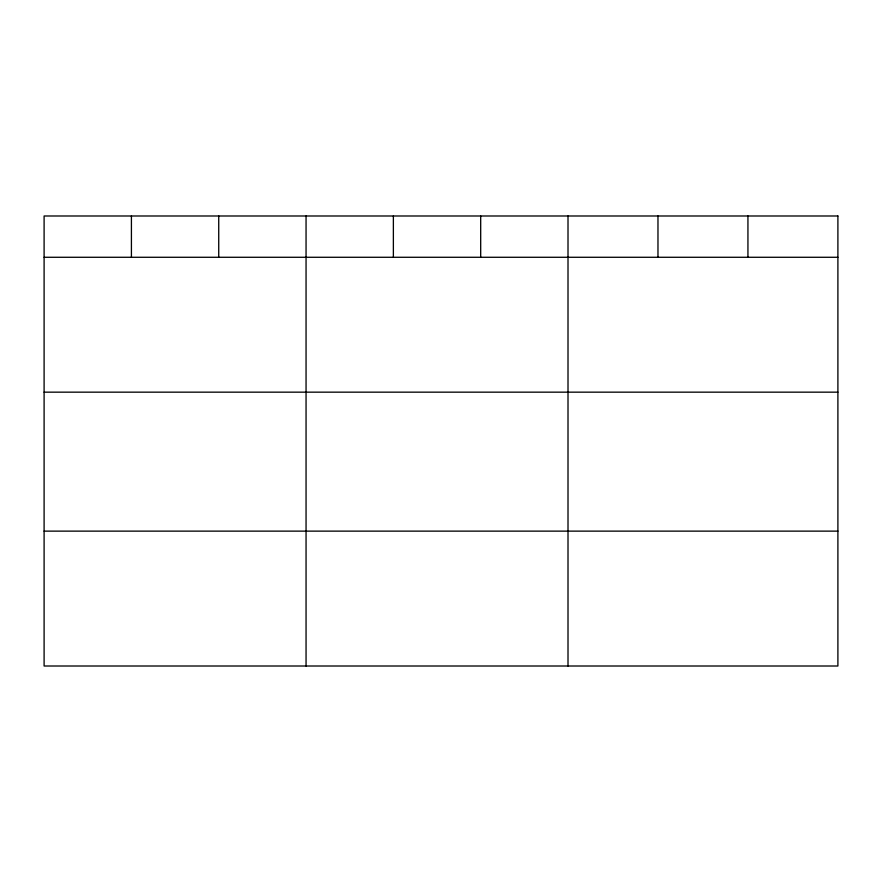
<?xml version="1.0" encoding="UTF-8"?>
<svg xmlns="http://www.w3.org/2000/svg" width="882" height="882" viewBox="0 0 882 882"><rect width="100%" height="100%" fill="white"/><g stroke="black" fill="none" stroke-linecap="round" stroke-linejoin="round"><path stroke-width="1.32" d="M44.1 257.279L837.9 257.279M44.1 392.159L837.9 392.159M44.1 531.129L837.9 531.129M747.936 215.991L747.936 257.279M657.972 215.991L657.972 257.279M568.008 215.991L568.008 666.009M480.69 215.991L480.69 257.279M393.372 215.991L393.372 257.279M306.054 215.991L306.054 666.009M218.736 215.991L218.736 257.279M131.418 215.991L131.418 257.279M837.9 215.991L44.1 215.991L44.1 666.009L837.9 666.009L837.9 215.991"/></g></svg>
